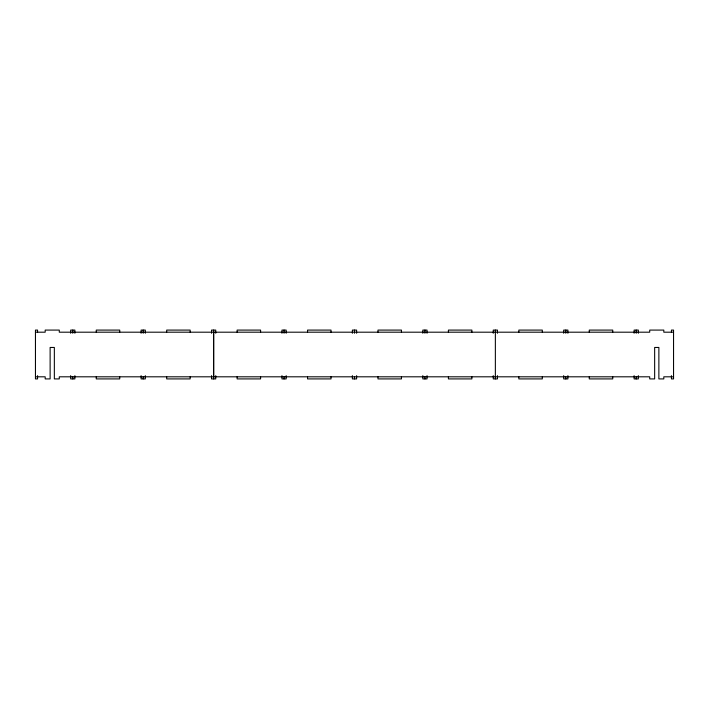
<?xml version="1.0" encoding="UTF-8"?>
<svg xmlns="http://www.w3.org/2000/svg" width="709" height="709" viewBox="0 0 709 709"><rect width="100%" height="100%" fill="white"/><g stroke="black" fill="none" stroke-linecap="round" stroke-linejoin="round"><path stroke-width="1.06" d="M213.639 376.807L213.639 332.193M35.45 332.193L45.19 332.193L45.19 330.084L59.281 330.084L59.281 332.193L649.719 332.193L649.719 330.084L663.81 330.084L663.81 332.193L673.55 332.193M35.45 376.807L45.19 376.807L45.19 378.916L50.126 378.916L50.126 347.454L54.345 347.454L54.345 378.916L59.281 378.916L59.281 376.807L649.719 376.807L649.719 378.916L654.655 378.916L654.655 347.454L658.874 347.454L658.874 378.916L663.81 378.916L663.81 376.807L673.55 376.807M671.441 332.193L671.441 330.084L673.55 330.084L673.55 378.916L671.441 378.916L671.441 375.664M638.339 333.257L638.339 330.084L634.112 330.084L634.112 333.257M638.339 375.664L638.339 378.916L634.112 378.916L634.112 375.664M636.221 330.084L636.221 333.257M636.221 376.807L636.221 378.916M612.744 332.193L612.744 330.084L589.268 330.084L589.268 332.193M612.744 376.807L612.744 378.916L589.268 378.916L589.268 376.807M567.909 333.257L567.909 330.084L563.682 330.084L563.682 333.257M567.909 375.664L567.909 378.916L563.682 378.916L563.682 375.664M565.791 330.084L565.791 333.257M565.791 376.807L565.791 378.916M542.314 332.193L542.314 330.084L518.837 330.084L518.837 332.193M542.314 376.807L542.314 378.916L518.837 378.916L518.837 376.807M497.47 333.257L497.47 330.084L493.251 330.084L493.251 333.257M497.47 375.664L497.47 378.916L493.251 378.916L493.251 375.664M495.361 330.084L495.361 378.916M471.884 332.193L471.884 330.084L448.407 330.084L448.407 332.193M471.884 376.807L471.884 378.916L448.407 378.916L448.407 376.807M427.04 333.257L427.04 330.084L422.821 330.084L422.821 333.257M427.04 375.664L427.04 378.916L422.821 378.916L422.821 375.664M424.93 330.084L424.93 333.257M424.93 376.807L424.93 378.916M401.454 332.193L401.454 330.084L377.977 330.084L377.977 332.193M401.454 376.807L401.454 378.916L377.977 378.916L377.977 376.807M356.609 333.257L356.609 330.084L352.391 330.084L352.391 333.257M356.609 375.664L356.609 378.916L352.391 378.916L352.391 375.664M354.5 330.084L354.5 333.257M354.5 376.807L354.5 378.916M331.023 332.193L331.023 330.084L307.546 330.084L307.546 332.193M331.023 376.807L331.023 378.916L307.546 378.916L307.546 376.807M286.179 333.257L286.179 330.084L281.96 330.084L281.96 333.257M286.179 375.664L286.179 378.916L281.96 378.916L281.96 375.664M284.07 330.084L284.07 333.257M284.07 376.807L284.07 378.916M260.593 332.193L260.593 330.084L237.116 330.084L237.116 332.193M260.593 376.807L260.593 378.916L237.116 378.916L237.116 376.807M215.749 333.257L215.749 330.084L211.53 330.084L211.53 333.257M215.749 375.664L215.749 378.916L211.53 378.916L211.53 375.664M213.639 330.084L213.639 378.916M190.163 332.193L190.163 330.084L166.686 330.084L166.686 332.193M190.163 376.807L190.163 378.916L166.686 378.916L166.686 376.807M145.318 333.257L145.318 330.084L141.1 330.084L141.1 333.257M145.318 375.664L145.318 378.916L141.1 378.916L141.1 375.664M143.209 330.084L143.209 333.257M143.209 376.807L143.209 378.916M119.732 332.193L119.732 330.084L96.256 330.084L96.256 332.193M119.732 376.807L119.732 378.916L96.256 378.916L96.256 376.807M74.888 333.257L74.888 330.084L70.67 330.084L70.67 333.257M74.888 375.664L74.888 378.916L70.67 378.916L70.67 375.664M72.779 330.084L72.779 333.257M72.779 376.807L72.779 378.916M37.559 332.193L37.559 330.084L35.45 330.084L35.45 378.916L37.559 378.916L37.559 375.664"/></g></svg>
